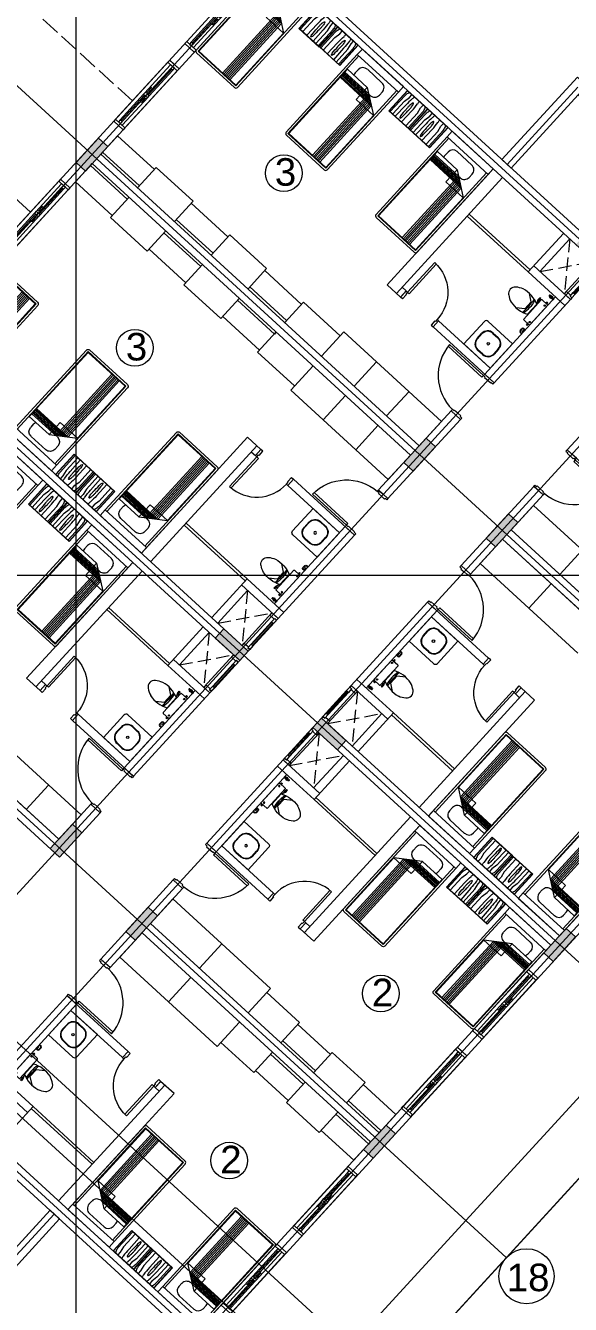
# Model space of a CAD drawing. Header units: metres. Extents: x 750 to 3116, y -341 to 1465.
# Drawn here: x 1642.61 to 1652.49, y -22.36 to 0.84 of the extents above; entities that cross this region are included whole.
import ezdxf
from ezdxf.enums import TextEntityAlignment as Align

# ---------------------------------------------------------------- set-up
doc = ezdxf.new("R2010")
doc.units = ezdxf.units.M
doc.linetypes.add('ACAD_ISO02W100', pattern=[15, 12, -3])
for name, color, linetype, lineweight in [('A-Door', 254, 'Continuous', 5), ('Bathroom Door', 252, 'Continuous', 5), ('Bathroom fur', 252, 'Continuous', 5), ('Centre Line', 7, 'Continuous', 13), ('Column', 50, 'Continuous', 20), ('Cutout', 153, 'Continuous', 5), ('Door', 253, 'Continuous', 5), ('Footpath', 32, 'Continuous', 18), ('Furniture', 44, 'Continuous', 5), ('grid', 252, 'Continuous', 5), ('GUIDE LINE', 7, 'Continuous', 5), ('Hatch', 251, 'Continuous', 5), ('Hidden line', 251, 'Continuous', 5), ('Inverted beam', 252, 'Continuous', 5), ('Levels', 252, 'Continuous', 5), ('Railing', 190, 'Continuous', 5), ('S-DIM', 30, 'Continuous', 13), ('Vehicular Road', 253, 'Continuous', 20), ('Wall ext', 20, 'Continuous', 18), ('WINDOW', 33, 'Continuous', 5)]:
    doc.layers.add(name, color=color, linetype=linetype, lineweight=lineweight)
doc.layers.add('Text', color=7, linetype='Continuous')
doc.styles.get("Standard").update_dxf_attribs({"font": 'arial.ttf'})
doc.styles.add('TEXT-DET', font='simplex.shx', dxfattribs={"width": 0.7})
doc.dimstyles.new('ISO-25', dxfattribs={"dimtxt": 2, "dimasz": 2, "dimexe": 1.25, "dimexo": 0.625, "dimgap": 1.5, "dimtad": 1, "dimtxsty": 'Standard', "dimblk": 'DOT', "dimcen": 1.5, "dimadec": 0, "dimazin": 0, "dimtfac": 1, "dimtmove": 0, "dimatfit": 3, "dimfxl": 0, "dimarcsym": 0})

# ---------------------------------------------------------------- blocks, each defined once
blk = doc.blocks.new('Door 900')
at = {"layer": 'A-Door'}
for points in [[(29934124, 12198491), (29934164, 12198491), (29934164, 12198476), (29934239, 12198476), (29934314, 12198476), (29934314, 12198491), (29934354, 12198491), (29934354, 12198524), (29934239, 12198524), (29934124, 12198524)], [(29934164, 12197672), (29934314, 12197672), (29934314, 12197658), (29934354, 12197658), (29934354, 12197624), (29934239, 12197624), (29934124, 12197624), (29934124, 12197658), (29934164, 12197658)]]:
    blk.add_lwpolyline(points, close=True, dxfattribs=at)
blk.add_lwpolyline([(29935187, 12197658), (29934354, 12197658), (29934354, 12197698), (29935185, 12197698)], dxfattribs=at)
blk.add_arc((29934327, 12197631), 860, 1.7769, 88.2024, dxfattribs=at)
blk = doc.blocks.new('Water Closet')
at = {"layer": 'Bathroom fur', "linetype": 'ByBlock'}
for p, q in [((1886.217, 447.662), (1886.217, 447.713)), ((1886.239, 447.713), (1886.217, 447.713)), ((1886.239, 447.608), (1886.239, 447.713)), ((1886.239, 447.666), (1886.264, 447.666)), ((1886.264, 447.23), (1886.264, 447.703)), ((1886.407, 447.713), (1886.274, 447.713)), ((1886.39, 447.724), (1886.365, 447.724)), ((1886.365, 447.724), (1886.365, 447.715)), ((1886.39, 447.715), (1886.365, 447.715)), ((1886.387, 447.744), (1886.368, 447.744)), ((1886.368, 447.744), (1886.368, 447.724)), ((1886.387, 447.744), (1886.387, 447.724)), ((1886.39, 447.724), (1886.39, 447.715)), ((1886.416, 447.23), (1886.416, 447.703)), ((1886.152, 447.554), (1886.027, 447.644)), ((1886.152, 447.379), (1886.152, 447.554)), ((1886.217, 447.662), (1886.232, 447.625)), ((1886.232, 447.625), (1886.239, 447.625)), ((1886.239, 447.608), (1886.264, 447.608)), ((1886.256, 447.343), (1886.256, 447.59)), ((1886.152, 447.379), (1886.027, 447.288)), ((1886.407, 447.22), (1886.274, 447.22)), ((1886.365, 447.208), (1886.365, 447.218)), ((1886.39, 447.218), (1886.365, 447.218)), ((1886.39, 447.208), (1886.365, 447.208)), ((1886.368, 447.189), (1886.368, 447.208)), ((1886.387, 447.189), (1886.387, 447.208)), ((1886.39, 447.208), (1886.39, 447.218)), ((1886.387, 447.189), (1886.368, 447.189))]:
    blk.add_line(p, q, dxfattribs=at)
at = {"layer": 'Bathroom fur', "linetype": 'Continuous', "lineweight": -3}
for p, q in [((1886.331, 447.871), (1886.35, 447.871)), ((1886.331, 447.851), (1886.35, 447.851)), ((1886.364, 447.861), (1886.346, 447.861)), ((1886.364, 447.861), (1886.349, 447.87)), ((1886.364, 447.861), (1886.349, 447.853)), ((1886.364, 447.861), (1886.355, 447.877)), ((1886.364, 447.861), (1886.355, 447.846)), ((1886.364, 447.861), (1886.364, 447.879)), ((1886.364, 447.861), (1886.364, 447.879)), ((1886.364, 447.861), (1886.364, 447.879)), ((1886.364, 447.861), (1886.364, 447.879)), ((1886.364, 447.861), (1886.364, 447.879)), ((1886.364, 447.861), (1886.364, 447.879)), ((1886.364, 447.861), (1886.364, 447.879)), ((1886.364, 447.861), (1886.364, 447.879)), ((1886.364, 447.861), (1886.364, 447.879)), ((1886.364, 447.861), (1886.364, 447.879)), ((1886.364, 447.861), (1886.364, 447.879)), ((1886.364, 447.861), (1886.364, 447.879)), ((1886.364, 447.861), (1886.373, 447.877)), ((1886.364, 447.861), (1886.379, 447.87)), ((1886.364, 447.861), (1886.381, 447.861)), ((1886.364, 447.861), (1886.379, 447.853)), ((1886.364, 447.861), (1886.373, 447.846)), ((1886.364, 447.861), (1886.364, 447.844)), ((1886.378, 447.871), (1886.416, 447.871)), ((1886.378, 447.851), (1886.416, 447.851)), ((1886.416, 447.851), (1886.416, 447.871))]:
    blk.add_line(p, q, dxfattribs=at)
at = {"layer": 'Bathroom fur'}
for p, q in [((1886.356, 447.031), (1886.356, 447.081)), ((1886.366, 447.031), (1886.366, 447.081)), ((1886.416, 447.106), (1886.381, 447.106)), ((1886.416, 447.096), (1886.381, 447.096)), ((1886.416, 447.016), (1886.381, 447.016)), ((1886.416, 447.006), (1886.381, 447.006))]:
    blk.add_line(p, q, dxfattribs=at)
at = {"layer": 'Bathroom fur', "linetype": 'Continuous', "lineweight": -3}
blk.add_circle((1886.364, 447.861), 0.0175, dxfattribs=at)
at = {"layer": 'Bathroom fur', "linetype": 'ByBlock'}
for centre in [(1886.378, 447.669), (1886.378, 447.264)]:
    blk.add_circle(centre, 0.0123, dxfattribs=at)
for centre, radius, start, end in [((1886.274, 447.703), 0.00987, 90, 180), ((1886.407, 447.703), 0.00987, 0, 90), ((1885.835, 447.467), 0.119, 126.3794, 233.6206), ((1886.035, 447.208), 0.446, 109.2942, 127.2549), ((1886.017, 447.095), 0.55, 64.2321, 103.6755), ((1884.672, 447.479), 1.501, 353.4552, 5.5271), ((1885.552, 447.472), 0.65, 345.9276, 13.0204), ((1886.041, 447.728), 0.451, 232.2382, 250.1051), ((1886.017, 447.838), 0.55, 256.3245, 295.7679), ((1886.274, 447.23), 0.00987, 180, 270), ((1886.407, 447.23), 0.00987, 270, 0)]:
    blk.add_arc(centre, radius, start, end, dxfattribs=at)
at = {"layer": 'Bathroom fur', "linetype": 'Continuous', "lineweight": -3}
blk.add_arc((1886.331, 447.861), 0.01, 90.002, 270, dxfattribs=at)
at = {"layer": 'Bathroom fur'}
for centre, radius, start, end in [((1886.381, 447.081), 0.025, 90, 180), ((1886.381, 447.031), 0.025, 180, 270), ((1886.381, 447.081), 0.015, 90, 180), ((1886.381, 447.031), 0.015, 180, 270)]:
    blk.add_arc(centre, radius, start, end, dxfattribs=at)
at = {"layer": 'Bathroom fur', "style": 'TEXT-DET', "width": 0.6}
blk.add_text('1', height=0.06, dxfattribs=at).set_placement((1886.394, 447.07), align=Align.MIDDLE)
blk = doc.blocks.new('Bed')
at = {"layer": 'Furniture', "linetype": 'Continuous'}
for p, q in [((1878.327, 465.952), (1879.337, 465.952)), ((1878.327, 465.817), (1878.327, 465.952)), ((1879.337, 465.817), (1878.327, 465.817)), ((1878.327, 463.909), (1878.327, 465.817)), ((1878.367, 463.909), (1878.367, 465.817)), ((1879.297, 465.817), (1879.297, 463.909)), ((1879.337, 465.952), (1879.337, 465.817)), ((1879.337, 465.817), (1879.337, 463.909)), ((1878.525, 465.544), (1878.525, 465.624)), ((1878.642, 465.742), (1879.002, 465.742)), ((1879.12, 465.624), (1879.12, 465.544)), ((1878.377, 465.499), (1878.862, 465.499)), ((1878.377, 463.919), (1878.377, 465.499)), ((1878.962, 465.429), (1878.377, 465.429)), ((1878.992, 465.407), (1878.377, 465.407)), ((1879.022, 465.386), (1878.377, 465.386)), ((1879.052, 465.365), (1878.377, 465.365)), ((1879.082, 465.344), (1878.377, 465.344)), ((1879.112, 465.323), (1878.377, 465.323)), ((1879.142, 465.302), (1878.377, 465.302)), ((1878.862, 465.499), (1879.287, 465.199)), ((1878.862, 465.199), (1878.862, 465.499)), ((1878.962, 463.919), (1878.962, 465.429)), ((1879.002, 465.427), (1878.965, 465.427)), ((1878.992, 463.919), (1878.992, 465.407)), ((1879.022, 463.919), (1879.022, 465.386)), ((1879.052, 463.919), (1879.052, 465.365)), ((1879.082, 463.919), (1879.082, 465.344)), ((1879.112, 463.919), (1879.112, 465.323)), ((1879.142, 463.919), (1879.142, 465.302)), ((1879.287, 465.199), (1878.862, 465.199)), ((1879.287, 465.199), (1879.287, 463.919)), ((1879.297, 463.909), (1878.367, 463.909)), ((1879.287, 463.919), (1878.377, 463.919)), ((1879.297, 463.869), (1878.367, 463.869))]:
    blk.add_line(p, q, dxfattribs=at)
for centre, radius, start, end in [((1878.642, 465.624), 0.117, 90, 180), ((1878.642, 465.544), 0.117, 180.0006, 202.5189), ((1879.002, 465.624), 0.117, 360, 90), ((1879.002, 465.544), 0.117, 270, 0), ((1878.367, 463.909), 0.04, 180, 270), ((1879.297, 463.909), 0.04, 270, 0)]:
    blk.add_arc(centre, radius, start, end, dxfattribs=at)
blk = doc.blocks.new('Nightstand')
at = {"layer": 'Furniture'}
for p, q in [((1879.838, 464.54), (1879.838, 464.04)), ((1880.338, 464.54), (1879.838, 464.54)), ((1879.843, 464.535), (1879.843, 464.045)), ((1880.333, 464.535), (1879.843, 464.535)), ((1879.869, 464.442), (1879.871, 464.467)), ((1879.869, 464.045), (1879.869, 464.442)), ((1879.929, 464.358), (1879.951, 464.469)), ((1879.951, 464.469), (1879.951, 464.535)), ((1880.074, 464.444), (1880.068, 464.44)), ((1880.08, 464.44), (1880.074, 464.444)), ((1880.226, 464.469), (1880.226, 464.535)), ((1880.248, 464.358), (1880.226, 464.469)), ((1880.308, 464.442), (1880.305, 464.467)), ((1880.308, 464.045), (1880.308, 464.442)), ((1880.333, 464.045), (1880.333, 464.535)), ((1880.338, 464.04), (1880.338, 464.54)), ((1879.929, 464.045), (1879.929, 464.358)), ((1879.997, 464.32), (1879.991, 464.045)), ((1880.147, 464.32), (1880.147, 464.045)), ((1880.248, 464.045), (1880.248, 464.358)), ((1879.838, 464.04), (1880.338, 464.04)), ((1879.843, 464.045), (1880.333, 464.045)), ((1880.068, 464.081), (1880.074, 464.077)), ((1880.074, 464.077), (1880.08, 464.081))]:
    blk.add_line(p, q, dxfattribs=at)
for centre, radius, start, end in [((1880.021, 464.452), 0.15, 146.5657, 174.2856), ((1881.576, 464.32), 1.578, 174.0179, 180), ((1880.825, 464.399), 0.823, 170.5074, 174.0179), ((1880.715, 464.32), 0.664, 175.5997, 180), ((1880.395, 464.345), 0.343, 169.4757, 175.5997), ((1880.197, 464.382), 0.142, 155.8434, 169.4757), ((1879.951, 464.382), 0.142, 10.5243, 24.1566), ((1879.753, 464.345), 0.343, 4.4003, 10.5243), ((1879.433, 464.32), 0.664, 0, 4.4003), ((1879.315, 464.399), 0.828, 5.9821, 9.4446), ((1878.564, 464.32), 1.583, 0, 5.9821), ((1880.156, 464.452), 0.15, 5.7144, 33.4343), ((1880.715, 464.32), 0.664, 180, 184.4003), ((1886.298, 464.381), 6.246, 181.0259, 182.4606), ((1873.85, 464.381), 6.246, 357.5394, 358.9741), ((1879.433, 464.32), 0.664, 355.5997, 0), ((1880.197, 464.139), 0.142, 190.5243, 204.1566), ((1879.951, 464.139), 0.142, 335.8434, 349.4757)]:
    blk.add_arc(centre, radius, start, end, dxfattribs=at)
blk = doc.blocks.new('Door1')
at = {"layer": 'Bathroom Door'}
for p, q in [((1900.586, 444.886), (1899.856, 444.886)), ((1900.586, 444.846), (1899.857, 444.846))]:
    blk.add_line(p, q, dxfattribs=at)
for points in [[(1900.736, 444.921), (1900.586, 444.921), (1900.586, 444.886), (1900.636, 444.886), (1900.636, 444.871), (1900.736, 444.871), (1900.736, 444.921)], [(1900.586, 444.886), (1900.586, 444.846)], [(1900.736, 444.121), (1900.586, 444.121), (1900.586, 444.156), (1900.636, 444.156), (1900.636, 444.171), (1900.736, 444.171), (1900.736, 444.121)]]:
    blk.add_lwpolyline(points, dxfattribs=at)
blk.add_arc((1900.586, 444.886), 0.73, 180, 270, dxfattribs=at)
blk = doc.blocks.new('Wash bashin')
at = {"layer": 'Bathroom fur', "ltscale": 0.35}
for p, q in [((1884.117, 437.933), (1884.717, 437.933)), ((1884.717, 437.333), (1884.717, 437.933)), ((1884.067, 437.333), (1884.067, 437.883)), ((1884.067, 437.333), (1884.717, 437.333))]:
    blk.add_line(p, q, dxfattribs=at)
at = {"layer": 'Bathroom fur'}
for p, q in [((1884.327, 437.838), (1884.447, 437.838)), ((1884.327, 437.83), (1884.447, 437.83)), ((1884.177, 437.568), (1884.177, 437.688)), ((1884.185, 437.568), (1884.185, 437.688)), ((1884.589, 437.688), (1884.589, 437.568)), ((1884.597, 437.688), (1884.597, 437.568)), ((1884.447, 437.426), (1884.327, 437.426)), ((1884.447, 437.418), (1884.327, 437.418))]:
    blk.add_line(p, q, dxfattribs=at)
blk.add_circle((1884.392, 437.633), 0.0225, dxfattribs=at)
at = {"layer": 'Bathroom fur', "ltscale": 0.35}
blk.add_arc((1884.117, 437.883), 0.05, 90, 180, dxfattribs=at)
at = {"layer": 'Bathroom fur'}
for centre, radius, start, end in [((1884.327, 437.688), 0.15, 90, 180), ((1884.327, 437.688), 0.142, 90, 180), ((1884.447, 437.688), 0.15, 0, 90), ((1884.447, 437.688), 0.142, 0, 90), ((1884.327, 437.568), 0.15, 180, 270), ((1884.327, 437.568), 0.142, 180, 270), ((1884.447, 437.568), 0.15, 270, 0), ((1884.447, 437.568), 0.142, 270, 0)]:
    blk.add_arc(centre, radius, start, end, dxfattribs=at)
blk = doc.blocks.new('700mm Door')
at = {"layer": 'Door'}
for points in [[(11493508.327, 4446107.926), (11493508.287, 4446107.926), (11493508.287, 4446107.776), (11493508.344, 4446107.776), (11493508.344, 4446107.868), (11493508.344, 4446107.88), (11493508.327, 4446107.88)], [(11493508.327, 4446107.88), (11493508.413, 4446107.88), (11493508.413, 4446107.926), (11493508.327, 4446107.926)], [(11493508.413, 4446107.891), (11493508.961, 4446107.891), (11493508.961, 4446107.914), (11493508.413, 4446107.914)], [(11493509.047, 4446107.88), (11493508.961, 4446107.88), (11493508.961, 4446107.926), (11493509.047, 4446107.926)], [(11493509.047, 4446107.926), (11493509.047, 4446107.88), (11493509.03, 4446107.88), (11493509.03, 4446107.868), (11493509.03, 4446107.776), (11493509.087, 4446107.776), (11493509.087, 4446107.926)]]:
    blk.add_lwpolyline(points, close=True, dxfattribs=at)
at = {"layer": 'Door', "color": 1}
blk.add_lwpolyline([(11493508.413, 4446107.88), (11493508.961, 4446107.88), (11493508.961, 4446107.926), (11493508.413, 4446107.926)], close=True, dxfattribs=at)
blk = doc.blocks.new('WINODO1')
at = {"layer": 'WINDOW', "linetype": 'Continuous'}
for p, q in [((2471212540, 936769700), (2471212491, 936769700)), ((2471212491, 936769700), (2471212491, 936769470)), ((2471212540, 936769700), (2471212540, 936769470)), ((2471213991, 936769700), (2471213943, 936769700)), ((2471213943, 936769700), (2471213943, 936769470)), ((2471213991, 936769700), (2471213991, 936769470)), ((2471212540, 936769470), (2471212491, 936769470)), ((2471213991, 936769470), (2471213943, 936769470))]:
    blk.add_line(p, q, dxfattribs=at)
at = {"layer": 'WINDOW'}
for p, q in [((2471212540, 936769700), (2471213943, 936769700)), ((2471213241, 936769537), (2471212540, 936769537)), ((2471212588, 936769633), (2471213217, 936769633)), ((2471212588, 936769585), (2471213217, 936769585)), ((2471213193, 936769561), (2471213089, 936769561)), ((2471213241, 936769633), (2471213943, 936769633)), ((2471213266, 936769585), (2471213895, 936769585)), ((2471213266, 936769537), (2471213895, 936769537)), ((2471213290, 936769609), (2471213394, 936769609)), ((2471212540, 936769470), (2471213943, 936769470))]:
    blk.add_line(p, q, dxfattribs=at)
at = {"layer": 'WINDOW', "color": 4}
blk.add_line((2471212588, 936769609), (2471213217, 936769609), dxfattribs=at)
at = {"layer": 'WINDOW', "color": 4, "true_color": 0x1fffff}
blk.add_line((2471213266, 936769561), (2471213895, 936769561), dxfattribs=at)
at = {"layer": 'WINDOW'}
for points in [[(2471212540, 936769585), (2471212588, 936769585), (2471212588, 936769633), (2471212540, 936769633)], [(2471213076, 936769561), (2471213089, 936769568), (2471213089, 936769554)], [(2471213217, 936769585), (2471213266, 936769585), (2471213266, 936769633), (2471213217, 936769633)], [(2471213217, 936769537), (2471213266, 936769537), (2471213266, 936769585), (2471213217, 936769585)], [(2471213406, 936769609), (2471213394, 936769616), (2471213394, 936769602)], [(2471213895, 936769537), (2471213943, 936769537), (2471213943, 936769585), (2471213895, 936769585)]]:
    blk.add_lwpolyline(points, close=True, dxfattribs=at)
blk = doc.blocks.new('_Dot')
at = {"color": 0, "linetype": 'ByBlock', "lineweight": -2}
blk.add_line((-0.5, 0), (-1, 0), dxfattribs=at)
at = {"color": 0, "linetype": 'ByBlock', "const_width": 0.5}
blk.add_lwpolyline([(-0.25, 0, 1), (0.25, 0, 1)], format="xyb", close=True, dxfattribs=at)
blk = doc.blocks.new('*D83')
at = {"layer": 'Defpoints', "color": 0, "transparency": 16777216}
for p in [(1643.528, -23.138), (1645.769, -23.138), (1643.528, -23.527)]:
    blk.add_point(p, dxfattribs=at)
at = {"layer": 'S-DIM', "color": 0, "lineweight": -2, "transparency": 16777216}
for p, q in [((1642.028, -23.527), (1636.012, -23.527)), ((1645.769, -23.527), (1643.528, -23.527)), ((1647.269, -23.527), (1648.769, -23.527)), ((1643.528, -24.638), (1643.528, -25.027)), ((1645.769, -24.638), (1645.769, -25.027))]:
    blk.add_line(p, q, dxfattribs=at)
at = {"layer": 'S-DIM', "color": 0, "lineweight": -2, "transparency": 16777216, "xscale": 1.5, "yscale": 1.5, "zscale": 1.5}
blk.add_blockref('_Dot', (1643.528, -23.527), dxfattribs=at)
at = {"layer": 'S-DIM', "color": 0, "lineweight": -2, "transparency": 16777216, "xscale": 1.5, "yscale": 1.5, "zscale": 1.5, "rotation": 180}
blk.add_blockref('_Dot', (1645.769, -23.527), dxfattribs=at)
at = {"layer": 'S-DIM', "color": 0, "transparency": 16777216, "insert": (1638.27, -22.325), "char_height": 1.5, "attachment_point": 5}
blk.add_mtext('2,24', dxfattribs=at)

msp = doc.modelspace()

# ---------------------------------------------------------------- hatches: boundary and pattern name
at = {"layer": 'Hatch', "transparency": 33554687}
h = msp.add_hatch(color=256, dxfattribs=at)
h.dxf.hatch_style = 1
h.paths.add_polyline_path([(1646.175, -22.696), (1646.005, -22.541), (1645.846, -22.714), (1645.755, -22.813), (1645.6, -22.983), (1645.769, -23.138)])
h.paths.add_polyline_path([(1649.318, -19.264), (1649.149, -19.108), (1648.743, -19.551), (1648.913, -19.706)])
h.paths.add_polyline_path([(1652.587, -15.695), (1652.417, -15.54), (1652.384, -15.577), (1652.292, -15.676), (1652.012, -15.982), (1652.182, -16.138)])
h.paths.add_polyline_path([(1655.856, -12.127), (1655.686, -11.971), (1655.281, -12.414), (1655.45, -12.569)])
h.paths.add_polyline_path([(1659.124, -8.558), (1658.955, -8.403), (1658.549, -8.845), (1658.719, -9.001)])
h.paths.add_polyline_path([(1661.826, -4.721), (1661.67, -4.89), (1662.113, -5.296), (1662.268, -5.126)])
h.paths.add_polyline_path([(1657.785, -1.019), (1657.629, -1.189), (1658.072, -1.594), (1658.227, -1.425)])
h.paths.add_polyline_path([(1654.516, -4.588), (1654.361, -4.757), (1654.471, -4.859), (1654.803, -5.163), (1654.958, -4.993)])
h.paths.add_polyline_path([(1652.746, -2.967), (1652.591, -3.136), (1653.033, -3.542), (1653.189, -3.372)])
h.paths.add_polyline_path([(1651.542, -8.175), (1651.372, -8.02), (1650.967, -8.462), (1651.137, -8.618)])
h.paths.add_polyline_path([(1650.045, -6.804), (1649.875, -6.649), (1649.47, -7.091), (1649.64, -7.247)])
h.paths.add_polyline_path([(1647.979, -11.725), (1647.823, -11.895), (1647.934, -11.996), (1648.266, -12.3), (1648.421, -12.13)])
h.paths.add_polyline_path([(1646.541, -10.408), (1646.209, -10.104), (1646.053, -10.273), (1646.496, -10.679), (1646.651, -10.509)])
h.paths.add_polyline_path([(1645.004, -15.312), (1644.835, -15.157), (1644.43, -15.599), (1644.599, -15.755)])
h.paths.add_polyline_path([(1643.632, -13.805), (1643.463, -13.649), (1643.058, -14.092), (1643.227, -14.247)])
h.paths.add_polyline_path([(1641.441, -18.862), (1641.286, -19.032), (1641.728, -19.437), (1641.884, -19.267)])
h.paths.add_polyline_path([(1640.114, -17.646), (1639.944, -17.491), (1639.539, -17.933), (1639.709, -18.089)])
h.paths.add_polyline_path([(1636.735, -21.113), (1636.403, -20.809), (1636.247, -20.979), (1636.69, -21.384), (1636.845, -21.215)])
h.paths.add_polyline_path([(1631.152, -15.498), (1630.982, -15.342), (1630.577, -15.785), (1630.746, -15.94)])
h.paths.add_polyline_path([(1634.17, -12.202), (1634.001, -12.047), (1633.595, -12.489), (1633.765, -12.645)])
h.paths.add_polyline_path([(1637.689, -8.361), (1637.519, -8.205), (1637.114, -8.648), (1637.284, -8.803)])
h.paths.add_polyline_path([(1640.833, -4.929), (1640.663, -4.773), (1640.258, -5.216), (1640.427, -5.371), (1640.461, -5.334), (1640.552, -5.235)])
h.paths.add_polyline_path([(1644.101, -1.36), (1643.932, -1.205), (1643.527, -1.647), (1643.696, -1.803)])
h.paths.add_polyline_path([(1646.999, 1.803), (1647.09, 1.902), (1647.245, 2.072), (1647.076, 2.227), (1646.67, 1.785), (1646.84, 1.63)])
h.paths.add_polyline_path([(1636.008, -0.76), (1635.839, -0.605), (1635.433, -1.047), (1635.603, -1.203)])
h.paths.add_polyline_path([(1631.525, 3.346), (1631.369, 3.177), (1631.48, 3.075), (1631.812, 2.772), (1631.967, 2.941)])
h.paths.add_polyline_path([(1628.676, -0.105), (1628.506, 0.051), (1628.101, -0.392), (1628.27, -0.547)])
h.paths.add_polyline_path([(1632.989, -4.056), (1632.82, -3.901), (1632.415, -4.343), (1632.584, -4.498)])
h.paths.add_polyline_path([(1629.471, -7.897), (1629.301, -7.742), (1628.896, -8.184), (1629.066, -8.34)])
h.paths.add_polyline_path([(1624.987, -3.791), (1624.832, -3.96), (1625.274, -4.366), (1625.43, -4.196)])
h.paths.add_polyline_path([(1626.327, -11.329), (1626.157, -11.174), (1626.124, -11.211), (1626.032, -11.311), (1625.752, -11.617), (1625.922, -11.772)])
h.paths.add_polyline_path([(1621.719, -7.359), (1621.563, -7.529), (1621.674, -7.63), (1622.006, -7.934), (1622.161, -7.764)])
h.paths.add_polyline_path([(1619.949, -5.738), (1619.794, -5.908), (1620.236, -6.313), (1620.391, -6.143), (1620.281, -6.042)])
h.paths.add_polyline_path([(1623.218, -2.17), (1623.062, -2.339), (1623.505, -2.744), (1623.66, -2.575)])
h.paths.add_polyline_path([(1626.486, 1.399), (1626.331, 1.229), (1626.773, 0.824), (1626.929, 0.994)])
h.paths.add_polyline_path([(1622.117, 5.401), (1621.962, 5.231), (1622.404, 4.826), (1622.56, 4.996)])
h.paths.add_polyline_path([(1619.143, 1.814), (1618.973, 1.969), (1618.568, 1.526), (1618.738, 1.371)])
h.paths.add_polyline_path([(1615.874, -1.755), (1615.705, -1.6), (1615.299, -2.042), (1615.469, -2.197)])
h.paths.add_polyline_path([(1612.731, -5.187), (1612.561, -5.032), (1612.156, -5.474), (1612.325, -5.63)])
h.paths.add_polyline_path([(1617.373, -9.439), (1617.203, -9.284), (1616.798, -9.726), (1616.967, -9.882)])
h.paths.add_polyline_path([(1618.745, -10.947), (1618.575, -10.791), (1618.17, -11.234), (1618.339, -11.389)])
h.paths.add_polyline_path([(1623.058, -14.898), (1622.889, -14.743), (1622.483, -15.185), (1622.653, -15.34)])
h.paths.add_polyline_path([(1619.915, -18.33), (1619.745, -18.175), (1619.34, -18.617), (1619.509, -18.773)])
h.paths.add_polyline_path([(1615.181, -14.496), (1615.026, -14.666), (1615.468, -15.071), (1615.624, -14.902)])
h.paths.add_polyline_path([(1613.411, -12.875), (1613.256, -13.045), (1613.699, -13.45), (1613.854, -13.28)])
h.paths.add_polyline_path([(1609.042, -8.873), (1608.887, -9.043), (1609.329, -9.448), (1609.485, -9.278)])
h.paths.add_polyline_path([(1610.143, -16.444), (1609.987, -16.613), (1610.43, -17.019), (1610.585, -16.849)])
h.paths.add_polyline_path([(1607.566, -20.145), (1607.397, -19.989), (1606.992, -20.432), (1607.161, -20.587)])
h.paths.add_polyline_path([(1602.924, -15.893), (1602.755, -15.737), (1602.35, -16.18), (1602.519, -16.335)])
h.paths.add_polyline_path([(1604.823, -4.506), (1604.653, -4.351), (1604.495, -4.524), (1604.403, -4.624), (1604.248, -4.794), (1604.418, -4.949)])
h.paths.add_polyline_path([(1607.842, -1.211), (1607.672, -1.055), (1607.267, -1.498), (1607.436, -1.653)])
h.paths.add_polyline_path([(1603.528, 2.741), (1603.358, 2.896), (1602.953, 2.453), (1603.123, 2.298)])
h.paths.add_polyline_path([(1600.09, -0.673), (1599.934, -0.842), (1600.377, -1.247), (1600.532, -1.078)])
h.paths.add_polyline_path([(1602.031, 4.112), (1601.861, 4.267), (1601.456, 3.825), (1601.626, 3.669)])
h.paths.add_polyline_path([(1596.087, 9.556), (1595.918, 9.711), (1595.513, 9.269), (1595.682, 9.113)])
h.paths.add_polyline_path([(1592.944, 6.124), (1592.774, 6.279), (1592.369, 5.837), (1592.538, 5.681)])
h.paths.add_polyline_path([(1598.32, 0.948), (1598.164, 0.779), (1598.607, 0.374), (1598.762, 0.543)])
h.paths.add_polyline_path([(1595.619, -2.889), (1595.449, -2.734), (1595.044, -3.176), (1595.213, -3.331)])
h.paths.add_polyline_path([(1589.675, 2.555), (1589.505, 2.711), (1589.1, 2.268), (1589.27, 2.113)])
h.paths.add_polyline_path([(1586.406, -1.013), (1586.237, -0.858), (1585.831, -1.3), (1586.001, -1.456)])
h.paths.add_polyline_path([(1592.225, -6.594), (1591.782, -6.189), (1591.627, -6.358), (1592.07, -6.763)])
h.paths.add_polyline_path([(1593.995, -8.215), (1593.552, -7.81), (1593.397, -7.979), (1593.839, -8.385)])
h.paths.add_polyline_path([(1596.821, -4.241), (1596.666, -4.411), (1597.108, -4.816), (1597.263, -4.646)])
h.paths.add_polyline_path([(1601.304, -8.348), (1601.135, -8.193), (1600.729, -8.635), (1600.899, -8.79)])
h.paths.add_polyline_path([(1598.161, -11.78), (1597.991, -11.625), (1597.586, -12.067), (1597.755, -12.222)])
h.paths.add_polyline_path([(1594.892, -15.349), (1594.722, -15.193), (1594.317, -15.636), (1594.487, -15.791)])
h.paths.add_polyline_path([(1590.578, -11.397), (1590.408, -11.242), (1590.003, -11.684), (1590.173, -11.84)])
h.paths.add_polyline_path([(1589.081, -10.026), (1588.912, -9.871), (1588.506, -10.313), (1588.676, -10.468)])
h.paths.add_polyline_path([(1583.138, -4.582), (1582.968, -4.427), (1582.563, -4.869), (1582.732, -5.024)])
h.paths.add_polyline_path([(1579.869, -8.15), (1579.699, -7.995), (1579.294, -8.437), (1579.464, -8.593)])
h.paths.add_polyline_path([(1585.245, -13.326), (1585.09, -13.495), (1585.532, -13.901), (1585.687, -13.731)])
h.paths.add_polyline_path([(1587.015, -14.947), (1586.859, -15.116), (1587.302, -15.522), (1587.457, -15.352)])
h.paths.add_polyline_path([(1582.669, -17.027), (1582.499, -16.871), (1582.094, -17.314), (1582.263, -17.469)])
h.paths.add_polyline_path([(1576.725, -11.582), (1576.556, -11.427), (1576.15, -11.87), (1576.32, -12.025)])
h.paths.add_polyline_path([(1591.748, -18.781), (1591.579, -18.625), (1591.42, -18.799), (1591.329, -18.898), (1591.173, -19.068), (1591.343, -19.223)])
h.paths.add_polyline_path([(1561.743, -16.815), (1561.574, -16.66), (1561.169, -17.103), (1561.339, -17.258)])
h.paths.add_polyline_path([(1566.286, -11.843), (1566.116, -11.688), (1565.712, -12.131), (1565.882, -12.286)])
h.paths.add_polyline_path([(1570.833, -6.867), (1570.663, -6.712), (1570.258, -7.155), (1570.428, -7.31)])
h.paths.add_polyline_path([(1575.254, -2.028), (1574.811, -1.623), (1574.656, -1.793), (1575.099, -2.198)])
h.paths.add_polyline_path([(1579.283, 3.271), (1579.128, 3.101), (1579.571, 2.697), (1579.726, 2.867)])
h.paths.add_polyline_path([(1568.934, 3.997), (1568.764, 4.152), (1568.36, 3.709), (1568.529, 3.554)])
h.paths.add_polyline_path([(1564.388, -0.979), (1564.218, -0.823), (1563.813, -1.266), (1563.983, -1.422)])
h.paths.add_polyline_path([(1559.841, -5.954), (1559.672, -5.799), (1559.267, -6.242), (1559.437, -6.397)])
h.paths.add_polyline_path([(1557.524, -8.49), (1557.211, -8.203), (1557.211, -8.203), (1557.196, -8.19), (1557.081, -8.085), (1556.926, -8.255), (1557.369, -8.66)])
h.paths.add_polyline_path([(1555.295, -10.93), (1555.125, -10.775), (1554.721, -11.218), (1554.89, -11.373)])
h.paths.add_polyline_path([(1552.096, -3.53), (1551.941, -3.7), (1551.941, -3.7), (1552.384, -4.105), (1552.539, -3.935)])
h.paths.add_polyline_path([(1554.583, -1.15), (1554.413, -0.994), (1554.008, -1.437), (1554.178, -1.592)])
h.paths.add_polyline_path([(1559.129, 3.826), (1558.959, 3.981), (1558.555, 3.538), (1558.724, 3.383)])
h.paths.add_polyline_path([(1563.675, 8.802), (1563.506, 8.957), (1563.101, 8.514), (1563.271, 8.359)])
h.paths.add_polyline_path([(1567.853, 13.715), (1567.698, 13.545), (1568.141, 13.141), (1568.296, 13.31)])

# ---------------------------------------------------------------- linework, layer by layer
at = {"layer": 'Bathroom fur', "color": 252, "true_color": 0x939598}
for p, q in [((1651.728, -3.634), (1650.622, -2.621)), ((1651.762, -3.597), (1650.656, -2.584)), ((1646.595, -9.238), (1645.489, -8.224)), ((1646.629, -9.201), (1645.523, -8.188)), ((1645.224, -10.734), (1644.118, -9.721)), ((1645.191, -10.771), (1644.084, -9.758)), ((1649.25, -11.669), (1650.356, -12.682)), ((1649.284, -11.632), (1650.39, -12.645)), ((1647.845, -13.203), (1648.951, -14.216)), ((1647.879, -13.166), (1648.985, -14.179)), ((1642.747, -18.769), (1643.853, -19.783)), ((1642.713, -18.806), (1643.819, -19.819))]:
    msp.add_line(p, q, dxfattribs=at)
at = {"layer": 'Centre Line', "color": 30, "true_color": 0xf26722}
for p, q in [((1654.597, -17.943), (1623.096, 10.911)), ((1652.455, 7.93), (1628.635, -18.075)), ((1651.328, -21.511), (1619.827, 7.343)), ((1649.228, -23.804), (1617.727, 5.05)), ((1661.134, -10.806), (1644.786, 4.169)), ((1648.059, -25.08), (1616.559, 3.774)), ((1658.399, 2.486), (1634.579, -23.519)), ((1659.896, 1.115), (1636.076, -24.89)), ((1657.865, -14.374), (1641.517, 0.6)), ((1664.21, -2.836), (1640.389, -28.841))]:
    msp.add_line(p, q, dxfattribs=at)
at = {"layer": 'Centre Line', "color": 3, "true_color": 0x1fff1f}
msp.add_lwpolyline([(1560.568, 18.766), (1582.572, -1.39), (1588.732, 5.335), (1612.323, -16.274), (1624.767, -2.689), (1647.479, -23.493)], dxfattribs=at)
at = {"layer": 'Centre Line', "color": 30, "true_color": 0xf26722}
msp.add_circle((1651.697, -21.849), 0.5, dxfattribs=at)
at = {"layer": 'Column', "color": 252, "true_color": 0x939598}
for points in [[(1643.527, -1.647), (1643.932, -1.205), (1644.101, -1.36), (1643.696, -1.803), (1643.527, -1.647)], [(1649.47, -7.091), (1649.875, -6.649), (1650.045, -6.804), (1649.64, -7.247), (1649.47, -7.091)], [(1650.967, -8.462), (1651.372, -8.02), (1651.542, -8.175), (1651.137, -8.618), (1650.967, -8.462)], [(1646.209, -10.104), (1646.651, -10.509), (1646.496, -10.679), (1646.053, -10.273), (1646.209, -10.104)], [(1647.979, -11.725), (1648.421, -12.13), (1648.266, -12.3), (1647.823, -11.895), (1647.979, -11.725)], [(1643.058, -14.092), (1643.463, -13.649), (1643.632, -13.805), (1643.227, -14.247), (1643.058, -14.092)], [(1644.43, -15.599), (1644.835, -15.157), (1645.004, -15.312), (1644.599, -15.755), (1644.43, -15.599)], [(1652.012, -15.982), (1652.417, -15.54), (1652.587, -15.695), (1652.182, -16.138), (1652.012, -15.982)], [(1648.743, -19.551), (1649.149, -19.108), (1649.318, -19.264), (1648.913, -19.706), (1648.743, -19.551)]]:
    msp.add_lwpolyline(points, dxfattribs=at)
at = {"layer": 'Cutout', "color": 252, "linetype": 'ACAD_ISO02W100', "ltscale": 0.02, "true_color": 0x939598}
for p, q in [((1652.48, -3.035), (1652.382, -4.03)), ((1651.94, -3.625), (1652.923, -3.44)), ((1646.639, -9.413), (1646.541, -10.408)), ((1646.098, -10.003), (1647.081, -9.818)), ((1645.943, -10.172), (1645.845, -11.167)), ((1645.402, -10.762), (1646.385, -10.577)), ((1648.63, -11.236), (1648.532, -12.232)), ((1648.089, -11.826), (1649.072, -11.642)), ((1647.934, -11.996), (1647.836, -12.991)), ((1647.393, -12.586), (1648.376, -12.401))]:
    msp.add_line(p, q, dxfattribs=at)
at = {"layer": 'Footpath', "color": 252, "true_color": 0x939598}
msp.add_line((1669.264, -0.455), (1647.411, -24.313), dxfattribs=at)
at = {"layer": 'Furniture', "color": 252, "true_color": 0x939598}
for p, q in [((1651.822, -7.869), (1653.592, -9.49)), ((1650.856, -8.924), (1652.626, -10.545)), ((1645.285, -15.006), (1647.055, -16.627)), ((1644.319, -16.061), (1646.089, -17.682))]:
    msp.add_line(p, q, dxfattribs=at)
for points in [[(1644.948, -1.776), (1644.28, -1.165), (1643.976, -1.496)], [(1644.678, -2.071), (1644.01, -1.46), (1643.976, -1.496), (1649.75, -6.785)], [(1644.184, -2.609), (1643.517, -1.998), (1643.821, -1.666), (1649.595, -6.955)], [(1644.455, -2.314), (1643.787, -1.703), (1643.821, -1.666)], [(1645.311, -2.719), (1645.649, -2.35), (1644.982, -1.739), (1644.644, -2.108)], [(1645.156, -2.889), (1644.818, -3.257), (1644.151, -2.646), (1644.488, -2.277)], [(1646.282, -2.998), (1645.615, -2.387)], [(1646.012, -3.293), (1645.345, -2.682)], [(1645.789, -3.537), (1645.122, -2.926), (1645.156, -2.889)], [(1646.646, -3.942), (1646.984, -3.573), (1646.316, -2.962), (1645.979, -3.33)], [(1645.519, -3.832), (1644.852, -3.22)], [(1646.491, -4.111), (1646.153, -4.48), (1645.485, -3.869), (1645.823, -3.5)], [(1647.617, -4.221), (1646.95, -3.61)], [(1647.347, -4.516), (1646.68, -3.905)], [(1647.158, -4.722), (1647.124, -4.759), (1646.457, -4.148)], [(1648.318, -4.795), (1647.651, -4.184), (1647.313, -4.553)], [(1646.854, -5.054), (1646.187, -4.443)], [(1647.487, -5.702), (1646.82, -5.091), (1647.158, -4.722)], [(1647.981, -5.164), (1648.386, -4.722), (1650.156, -6.343)], [(1647.825, -5.334), (1647.42, -5.776), (1649.19, -7.397)], [(1648.57, -5.705), (1648.976, -5.262)], [(1648.415, -5.874), (1648.01, -6.317)], [(1649.16, -6.245), (1649.566, -5.802)], [(1649.005, -6.414), (1648.6, -6.857)], [(1650.156, -6.343), (1649.75, -6.785)], [(1649.19, -7.397), (1649.595, -6.955)], [(1655.561, -12.108), (1651.417, -8.312), (1651.822, -7.869)], [(1655.406, -12.277), (1651.262, -8.481), (1650.856, -8.924)], [(1638.14, -9.208), (1637.473, -8.597), (1637.439, -8.634), (1643.213, -13.922)], [(1652.707, -8.68), (1652.302, -9.122)], [(1651.741, -9.734), (1652.146, -9.292)], [(1641.443, -12.301), (1641.848, -11.859), (1643.618, -13.48)], [(1642.623, -13.382), (1643.028, -12.94)], [(1643.618, -13.48), (1643.213, -13.922)], [(1649.024, -19.245), (1644.879, -15.449), (1645.285, -15.006)], [(1648.868, -19.414), (1644.724, -15.618), (1644.319, -16.061)], [(1646.17, -15.817), (1645.764, -16.259)], [(1645.204, -16.871), (1645.609, -16.429)], [(1647.055, -16.627), (1646.649, -17.07)], [(1646.987, -16.701), (1647.581, -17.245), (1647.243, -17.614)], [(1646.089, -17.682), (1646.494, -17.24)], [(1647.547, -17.282), (1648.14, -17.826)], [(1646.156, -17.608), (1646.75, -18.152), (1647.088, -17.783)], [(1647.277, -17.577), (1647.87, -18.121)], [(1647.088, -17.783), (1647.054, -17.82), (1647.647, -18.364)], [(1647.836, -18.157), (1648.174, -17.789), (1648.768, -18.332), (1648.43, -18.701)], [(1646.784, -18.115), (1647.377, -18.659)], [(1647.681, -18.327), (1647.343, -18.696), (1647.937, -19.239), (1648.275, -18.871)], [(1648.734, -18.369), (1649.328, -18.913), (1649.024, -19.245)], [(1648.464, -18.664), (1649.057, -19.208)], [(1648.241, -18.908), (1648.835, -19.451), (1648.868, -19.414)], [(1647.971, -19.203), (1648.564, -19.746), (1648.868, -19.414)]]:
    msp.add_lwpolyline(points, dxfattribs=at)
at = {"layer": 'grid', "color": 252}
for points in [[(1643.528, -84.133), (1643.528, 115.867)], [(1493.528, -9.133), (1743.528, -9.133)]]:
    msp.add_lwpolyline(points, dxfattribs=at)
at = {"layer": 'GUIDE LINE', "color": 252, "true_color": 0x939598}
for centre in [(1647.296, -1.841), (1644.594, -5.01), (1649.055, -16.722), (1646.305, -19.752)]:
    msp.add_circle(centre, 0.333, dxfattribs=at)
at = {"layer": 'Hidden line', "color": 252, "linetype": 'ACAD_ISO02W100', "ltscale": 0.03, "true_color": 0x939598}
msp.add_line((1644.549, -0.531), (1641.738, 2.038), dxfattribs=at)
at = {"layer": 'Hidden line', "color": 252, "true_color": 0x939598}
for p, q in [((1652.923, -3.44), (1652.382, -4.03)), ((1647.081, -9.818), (1646.541, -10.408)), ((1647.192, -9.919), (1646.651, -10.509)), ((1646.385, -10.577), (1645.845, -11.167)), ((1646.496, -10.679), (1645.956, -11.269)), ((1648.519, -11.135), (1647.979, -11.725)), ((1648.63, -11.236), (1648.089, -11.826)), ((1647.823, -11.895), (1647.283, -12.484)), ((1647.934, -11.996), (1647.393, -12.586))]:
    msp.add_line(p, q, dxfattribs=at)
at = {"layer": 'Inverted beam', "color": 252, "true_color": 0x939598}
for points in [[(1651.249, -1.596), (1652.62, -0.099), (1654.39, -1.72), (1656.288, 0.352), (1657.785, -1.019), (1657.629, -1.189), (1656.302, 0.027), (1654.404, -2.045), (1652.635, -0.424), (1651.419, -1.751), (1651.249, -1.596)], [(1636.845, -21.215), (1638.172, -22.431), (1640.07, -20.359), (1641.84, -21.98), (1643.056, -20.653), (1643.225, -20.808), (1641.854, -22.305), (1640.084, -20.684), (1638.187, -22.755), (1636.69, -21.384), (1636.845, -21.215)]]:
    msp.add_lwpolyline(points, dxfattribs=at)
at = {"layer": 'Levels', "color": 252, "true_color": 0x939598}
msp.add_lwpolyline([(1636.741, -1.431), (1637.628, -0.462), (1640.786, -0.797), (1642.7, -2.55)], dxfattribs=at)
at = {"layer": 'Railing', "color": 252, "true_color": 0x939598}
for p, q in [((1651.345, -1.683), (1652.628, -0.282)), ((1651.419, -1.751), (1652.702, -0.35)), ((1643.056, -20.653), (1641.772, -22.054)), ((1643.129, -20.72), (1641.846, -22.121))]:
    msp.add_line(p, q, dxfattribs=at)
at = {"layer": 'Vehicular Road', "color": 252, "lineweight": 20, "true_color": 0x939598}
for points in [[(1557.761, 22.625), (1555.279, 19.908, -0.709085), (1551.807, 21.389), (1553.093, 40.867, -0.428302), (1555.871, 43.187), (1618.991, 35.973), (1682.293, 27.132, -0.390874), (1683.583, 25.559), (1683.205, 19.098, 0.188493), (1683.542, 18.059), (1684.624, 16.739, -0.373088), (1684.57, 14.775), (1649.471, -23.544)], [(1670.001, -1.131), (1649.151, -23.894, -0.243266), (1647.857, -24.369), (1624.206, -21.39), (1577.67, -20.497), (1569.995, -20.023, -0.630246), (1568.642, -16.678), (1593.546, 10.579)]]:
    msp.add_lwpolyline(points, format="xyb", dxfattribs=at)
at = {"layer": 'Wall ext', "color": 252, "true_color": 0x939598}
for p, q in [((1647.076, 2.227), (1637.114, -8.648)), ((1653.189, -3.372), (1647.076, 2.227)), ((1647.09, 1.902), (1643.976, -1.496)), ((1653.033, -3.542), (1647.09, 1.902)), ((1645.671, 0.354), (1645.502, 0.509)), ((1645.395, 0.052), (1645.225, 0.207)), ((1644.382, -1.054), (1644.212, -0.899)), ((1649.75, -6.785), (1643.976, -1.496)), ((1640.708, -5.065), (1643.821, -1.666)), ((1643.821, -1.666), (1649.595, -6.955)), ((1651.094, -1.765), (1649.169, -3.867)), ((1643.416, -2.109), (1643.246, -1.953)), ((1651.264, -1.921), (1649.338, -4.022)), ((1651.728, -3.634), (1652.37, -2.934)), ((1651.94, -3.625), (1652.48, -3.035)), ((1651.728, -3.634), (1652.392, -4.242)), ((1651.829, -3.524), (1652.493, -4.132)), ((1649.169, -3.867), (1649.412, -4.09)), ((1649.44, -3.912), (1649.514, -3.979)), ((1649.514, -3.979), (1649.412, -4.09)), ((1652.222, -4.087), (1650.939, -5.488)), ((1652.493, -4.132), (1651.108, -5.643)), ((1650.103, -4.519), (1650.002, -4.63)), ((1650.002, -4.63), (1651.108, -5.643)), ((1650.103, -4.519), (1651.04, -5.377)), ((1646.651, -10.509), (1640.708, -5.065)), ((1646.496, -10.679), (1640.552, -5.235)), ((1645.769, -23.138), (1662.268, -5.126)), ((1653.82, -5.347), (1652.436, -6.859)), ((1650.331, -6.152), (1649.75, -6.785)), ((1650.331, -6.152), (1650.5, -6.307)), ((1649.184, -7.744), (1650.5, -6.307)), ((1644.712, -8.733), (1646.637, -6.631)), ((1646.637, -6.631), (1646.88, -6.854)), ((1644.881, -8.888), (1646.807, -6.786)), ((1646.705, -6.897), (1646.779, -6.965)), ((1646.779, -6.965), (1646.88, -6.854)), ((1649.015, -7.588), (1649.595, -6.955)), ((1653.542, -7.872), (1652.436, -6.859)), ((1647.369, -7.505), (1647.47, -7.394)), ((1647.47, -7.394), (1648.576, -8.408)), ((1647.369, -7.505), (1648.305, -8.363)), ((1649.015, -7.588), (1649.184, -7.744)), ((1650.512, -8.959), (1651.827, -7.523)), ((1651.997, -7.678), (1651.827, -7.523)), ((1651.997, -7.678), (1651.417, -8.312)), ((1647.123, -9.653), (1648.407, -8.252)), ((1651.417, -8.312), (1655.561, -12.108)), ((1648.576, -8.408), (1647.192, -9.919)), ((1650.681, -9.115), (1651.262, -8.481)), ((1655.406, -12.277), (1651.262, -8.481)), ((1643.227, -14.247), (1637.114, -8.648)), ((1637.439, -8.634), (1643.213, -13.922)), ((1644.557, -8.902), (1642.631, -11.004)), ((1650.681, -9.115), (1650.512, -8.959)), ((1644.726, -9.058), (1642.801, -11.159)), ((1645.988, -9.901), (1646.629, -9.201)), ((1646.629, -9.201), (1647.293, -9.809)), ((1646.098, -10.003), (1646.639, -9.413)), ((1646.528, -9.311), (1647.192, -9.919)), ((1649.904, -9.623), (1648.519, -11.135)), ((1651.01, -10.637), (1649.904, -9.623)), ((1648.79, -11.18), (1650.073, -9.779)), ((1650.908, -10.747), (1649.972, -9.889)), ((1645.191, -10.771), (1645.832, -10.071)), ((1645.402, -10.762), (1645.943, -10.172)), ((1645.292, -10.661), (1645.956, -11.269)), ((1646.651, -10.509), (1646.496, -10.679)), ((1650.908, -10.747), (1651.01, -10.637)), ((1645.191, -10.771), (1645.854, -11.379)), ((1642.631, -11.004), (1642.875, -11.227)), ((1642.976, -11.116), (1642.875, -11.227)), ((1642.902, -11.049), (1642.976, -11.116)), ((1649.284, -11.632), (1648.62, -11.024)), ((1645.685, -11.224), (1644.401, -12.625)), ((1645.956, -11.269), (1644.571, -12.78)), ((1649.183, -11.743), (1648.519, -11.135)), ((1649.748, -13.346), (1651.673, -11.244)), ((1651.498, -11.287), (1651.6, -11.177)), ((1651.572, -11.355), (1651.498, -11.287)), ((1651.843, -11.4), (1651.6, -11.177)), ((1649.918, -13.501), (1651.843, -11.4)), ((1643.566, -11.657), (1643.465, -11.767)), ((1643.465, -11.767), (1644.571, -12.78)), ((1643.566, -11.657), (1644.503, -12.514)), ((1647.979, -11.725), (1647.823, -11.895)), ((1648.089, -11.826), (1652.292, -15.676)), ((1648.532, -12.232), (1649.072, -11.642)), ((1648.642, -12.333), (1649.284, -11.632)), ((1647.934, -11.996), (1652.137, -15.846)), ((1652.292, -15.676), (1655.406, -12.277)), ((1647.283, -12.484), (1645.898, -13.996)), ((1647.947, -13.092), (1647.283, -12.484)), ((1647.836, -12.991), (1648.376, -12.401)), ((1647.845, -13.203), (1648.487, -12.502)), ((1647.351, -12.75), (1646.068, -14.152)), ((1647.845, -13.203), (1647.182, -12.595)), ((1643.793, -13.289), (1643.213, -13.922)), ((1643.963, -13.444), (1643.227, -14.247)), ((1643.793, -13.289), (1643.963, -13.444)), ((1649.593, -13.516), (1647.668, -15.617)), ((1649.763, -13.671), (1647.838, -15.773)), ((1647.004, -15.009), (1645.898, -13.996)), ((1647.106, -14.899), (1646.169, -14.041)), ((1643.974, -16.097), (1645.29, -14.66)), ((1645.46, -14.815), (1644.879, -15.449)), ((1645.46, -14.815), (1645.29, -14.66)), ((1647.106, -14.899), (1647.004, -15.009)), ((1644.879, -15.449), (1649.024, -19.245)), ((1647.696, -15.439), (1647.594, -15.55)), ((1647.769, -15.507), (1647.696, -15.439)), ((1644.144, -16.252), (1644.724, -15.618)), ((1648.868, -19.414), (1644.724, -15.618)), ((1647.838, -15.773), (1647.594, -15.55)), ((1652.137, -15.846), (1649.024, -19.245)), ((1644.144, -16.252), (1643.974, -16.097)), ((1651.732, -16.288), (1651.901, -16.444)), ((1643.366, -16.76), (1641.982, -18.272)), ((1642.252, -18.317), (1643.536, -16.916)), ((1644.472, -17.774), (1643.366, -16.76)), ((1644.371, -17.884), (1643.434, -17.026)), ((1650.719, -17.394), (1650.888, -17.55)), ((1644.371, -17.884), (1644.472, -17.774)), ((1650.442, -17.696), (1650.612, -17.852)), ((1642.645, -18.88), (1641.982, -18.272)), ((1642.747, -18.769), (1642.083, -18.161)), ((1644.961, -18.425), (1645.062, -18.314)), ((1645.306, -18.537), (1645.062, -18.314)), ((1643.211, -20.483), (1645.136, -18.381)), ((1643.381, -20.638), (1645.306, -18.537)), ((1645.035, -18.492), (1644.961, -18.425)), ((1642.105, -19.47), (1642.747, -18.769)), ((1641.441, -18.862), (1645.755, -22.813)), ((1649.429, -18.802), (1649.599, -18.958)), ((1641.286, -19.032), (1645.769, -23.138)), ((1645.755, -22.813), (1648.868, -19.414)), ((1648.463, -19.857), (1648.633, -20.012)), ((1647.45, -20.963), (1647.62, -21.118)), ((1647.173, -21.265), (1647.343, -21.42))]:
    msp.add_line(p, q, dxfattribs=at)

# ---------------------------------------------------------------- block references
at = {"color": 252, "true_color": 0x939598}
for name, p, rotation in [('Bed', (-52.728, 927.021), 317.5109696397367), ('Bed', (-51.098, 925.528), 317.5109696397367), ('Nightstand', (-50.44, 926.84), 317.5109696397367), ('Nightstand', (-50.072, 926.503), 317.5109696397367), ('Bed', (-49.469, 924.035), 317.5109696397367), ('Bed', (-57.636, 918.391), 317.5109696397367), ('Nightstand', (-56.978, 919.703), 317.5109696397367), ('Nightstand', (-56.609, 919.365), 317.5109696397367), ('Bed', (-56.006, 916.898), 317.5109696397367), ('Bed', (3350.48, -939.302), 137.5109696397852), ('Bed', (3352.11, -940.795), 137.5109696397852), ('Nightstand', (3351.083, -941.769), 137.5109696397852), ('Nightstand', (3351.452, -942.107), 137.5109696397852), ('Bed', (3343.943, -946.439), 137.5109696397852), ('Bed', (3345.573, -947.932), 137.5109696397852), ('Nightstand', (3344.546, -948.906), 137.5109696397852), ('Nightstand', (3344.915, -949.244), 137.5109696397852)]:
    msp.add_blockref(name, p, dxfattribs=dict(at, rotation=rotation))
at = {"color": 252, "true_color": 0x939598, "xscale": -1}
for name, p, rotation in [('Nightstand', (2720.709, -1611.475), 317.5109696397367), ('Nightstand', (2721.078, -1611.812), 317.5109696397367), ('Bed', (570.343, 1607.245), 137.5109696397367), ('Bed', (571.973, 1605.753), 137.5109696397367), ('Bed', (573.603, 1604.26), 137.5109696397367), ('Nightstand', (570.724, 1604.982), 137.5109696397367), ('Nightstand', (571.092, 1604.644), 137.5109696397367), ('Bed', (2720.872, -1626.663), 317.5109696397852), ('Nightstand', (2723.382, -1627.048), 317.5109696397852), ('Nightstand', (2723.751, -1627.386), 317.5109696397852), ('Bed', (2722.502, -1628.156), 317.5109696397852)]:
    msp.add_blockref(name, p, dxfattribs=dict(at, rotation=rotation))
at = {"layer": 'A-Door', "color": 252, "true_color": 0x939598}
for p, xscale, yscale, zscale, rotation in [((31963.605, -11230.01), 0.001, 0.001, 0.001, 137.5109696403553), ((-12182.314, 29206.726), -0.001, 0.001, 0.001, 137.510969639902), ((15483.326, -29221.992), -0.001, 0.001, 0.001, 317.510969639692), ((-28662.593, 11214.743), 0.001000000000000001, 0.001000000000000001, 0.001000000000000001, 317.5109696398649), ((31957.067, -11237.147), 0.001, 0.001, 0.001, 137.5109696403553), ((-12188.851, 29199.589), -0.001, 0.001, 0.001, 137.510969639902), ((-28669.13, 11207.606), 0.001000000000000001, 0.001000000000000001, 0.001000000000000001, 317.5109696398649)]:
    msp.add_blockref('Door 900', p, dxfattribs=dict(at, xscale=xscale, yscale=yscale, zscale=zscale, rotation=rotation))
at = {"layer": 'Bathroom Door', "color": 252, "true_color": 0x939598, "xscale": -1}
for p, rotation in [((3261.35, 1097.004), 47.51096963957389), ((3254.812, 1089.867), 47.51096963957389), ((39.662, -1112.271), 227.5109696396224), ((33.125, -1119.408), 227.5109696396224)]:
    msp.add_blockref('Door1', p, dxfattribs=dict(at, rotation=rotation))
at = {"layer": 'Bathroom Door', "color": 252, "true_color": 0x939598}
for p, rotation in [((691.118, -1708.99), 47.51096963989958), ((2603.357, 1686.587), 227.5109696399479)]:
    msp.add_blockref('Door1', p, dxfattribs=dict(at, rotation=rotation))
at = {"layer": 'Bathroom fur', "color": 252, "true_color": 0x939598}
for name, p, rotation in [('Water Closet', (-41.379, 939.795), 317.5109696397367), ('Wash bashin', (-34.159, 945.161), 317.5109696397367), ('Wash bashin', (3335.171, -960.427), 137.5109696397852), ('Water Closet', (3342.391, -955.061), 137.5109696397852), ('Water Closet', (-47.916, 932.658), 317.5109696397367), ('Wash bashin', (-40.697, 938.023), 317.5109696397367), ('Wash bashin', (3328.634, -967.564), 137.5109696397852), ('Water Closet', (3335.853, -962.198), 137.5109696397852)]:
    msp.add_blockref(name, p, dxfattribs=dict(at, rotation=rotation))
at = {"layer": 'Bathroom fur', "color": 252, "true_color": 0x939598, "xscale": -1}
for name, p, rotation in [('Wash bashin', (553.899, 1587.16), 137.5109696397367), ('Water Closet', (558.612, 1594.822), 137.5109696397367), ('Water Closet', (2735.862, -1617.225), 317.5109696397852), ('Wash bashin', (2740.576, -1609.564), 317.5109696397852)]:
    msp.add_blockref(name, p, dxfattribs=dict(at, rotation=rotation))
at = {"layer": 'Cutout', "color": 252, "true_color": 0x939598, "xscale": -1, "rotation": 227.5109616917831}
for p in [(-11040217.028, -5472272.94), (-11040222.87, -5472279.317), (-11040223.565, -5472280.077)]:
    msp.add_blockref('700mm Door', p, dxfattribs=at)
at = {"layer": 'Cutout', "color": 252, "true_color": 0x939598, "rotation": 47.51106027023705}
for p in [(-4483023.353, -11478527.808), (-4483024.049, -11478528.568)]:
    msp.add_blockref('700mm Door', p, dxfattribs=at)
at = {"layer": 'WINDOW', "color": 252, "linetype": 'Continuous', "true_color": 0x939598, "yscale": 0.001, "zscale": 0.001}
for p, xscale, rotation in [((-976752.376, -2455028.257), 0.001, 47.51096963974634), ((-976753.665, -2455029.665), 0.001, 47.51096963974634), ((-976755.644, -2455031.825), 0.001, 47.51096963974634), ((2361610.058, 1189532.091), -0.001, 47.51096963981065), ((2361608.769, 1189530.683), -0.001, 47.51096963981065), ((2361606.79, 1189528.522), -0.001, 47.51096963981065), ((2361605.5, 1189527.114), -0.001, 47.51096963981065)]:
    msp.add_blockref('WINODO1', p, dxfattribs=dict(at, xscale=xscale, rotation=rotation))

# ---------------------------------------------------------------- texts
at = {"layer": 'Text', "color": 30, "true_color": 0xf26722, "char_height": 0.5, "attachment_point": 1}
for s, width, insert in [('3', 3.12418, (1647.132, -1.57)), ('3', 3.12418, (1644.43, -4.739)), ('2', 3.12418, (1648.891, -16.452)), ('2', 3.12418, (1646.142, -19.482)), ('18', 0.83687, (1651.337, -21.62))]:
    msp.add_mtext_dynamic_manual_height_columns(s, width=width, gutter_width=12.5, heights=[0], dxfattribs=dict(at, insert=insert))

# ---------------------------------------------------------------- dimensions: what is measured, and where the dimension line sits
at = {"layer": 'S-DIM', "color": 30, "true_color": 0xf26722}
dim = msp.add_linear_dim(base=(1643.528, -23.527), p1=(1645.769, -23.138), p2=(1643.528, -23.138), dimstyle='ISO-25', override={"dimtxt": 1.5, "dimasz": 1.5, "dimexe": 1.5, "dimexo": 1.5, "dimgap": 0.3}, dxfattribs=at)
dim.commit()
dim.dimension.update_dxf_attribs({"geometry": '*D83', "text_midpoint": (1638.27, -22.325)})

doc.saveas('drawing.dxf')
